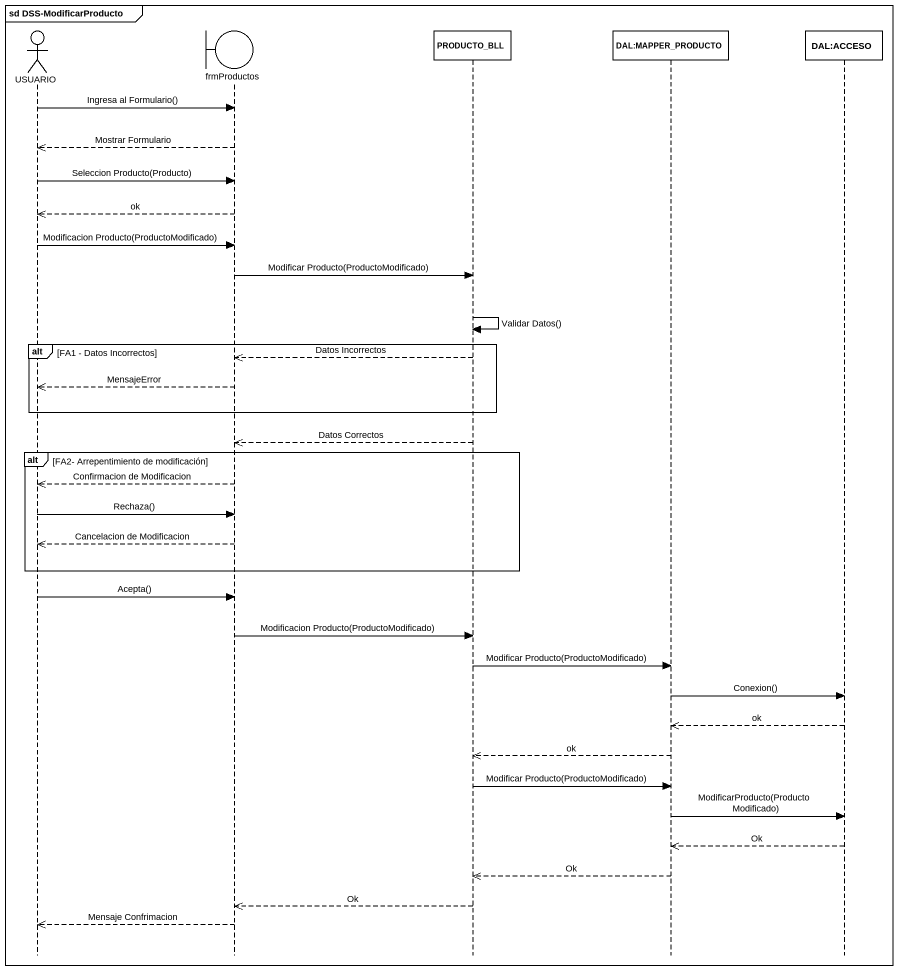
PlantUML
@startuml
mainframe sd DSS-ModificarProducto
hide footbox
actor USUARIO
boundary frmProductos
participant PRODUCTO_BLL
participant "DAL:MAPPER_PRODUCTO" as DAL_MAPPER_PRODUCTO
participant "DAL:ACCESO" as DAL_ACCESO

USUARIO -> frmProductos : Ingresa al Formulario()
frmProductos -->> USUARIO : Mostrar Formulario
USUARIO -> frmProductos : Seleccion Producto(Producto)
frmProductos -->> USUARIO : ok
USUARIO -> frmProductos : Modificacion Producto(ProductoModificado)
frmProductos -> PRODUCTO_BLL : Modificar Producto(ProductoModificado)
PRODUCTO_BLL -> PRODUCTO_BLL : Validar Datos()
alt FA1 - Datos Incorrectos
  PRODUCTO_BLL -->> frmProductos : Datos Incorrectos
  frmProductos -->> USUARIO : MensajeError
end
PRODUCTO_BLL -->> frmProductos : Datos Correctos
alt FA2- Arrepentimiento de modificación
  frmProductos -->> USUARIO : Confirmacion de Modificacion
  USUARIO -> frmProductos : Rechaza()
  frmProductos -->> USUARIO : Cancelacion de Modificacion
end
USUARIO -> frmProductos : Acepta()
frmProductos -> PRODUCTO_BLL : Modificacion Producto(ProductoModificado)
PRODUCTO_BLL -> DAL_MAPPER_PRODUCTO : Modificar Producto(ProductoModificado)
DAL_MAPPER_PRODUCTO -> DAL_ACCESO : Conexion()
DAL_ACCESO -->> DAL_MAPPER_PRODUCTO : ok
DAL_MAPPER_PRODUCTO -->> PRODUCTO_BLL : ok
PRODUCTO_BLL -> DAL_MAPPER_PRODUCTO : Modificar Producto(ProductoModificado)
DAL_MAPPER_PRODUCTO -> DAL_ACCESO : ModificarProducto(ProductoModificado)
DAL_ACCESO -->> DAL_MAPPER_PRODUCTO : Ok
DAL_MAPPER_PRODUCTO -->> PRODUCTO_BLL : Ok
PRODUCTO_BLL -->> frmProductos : Ok
frmProductos -->> USUARIO : Mensaje Confrimacion
@enduml
